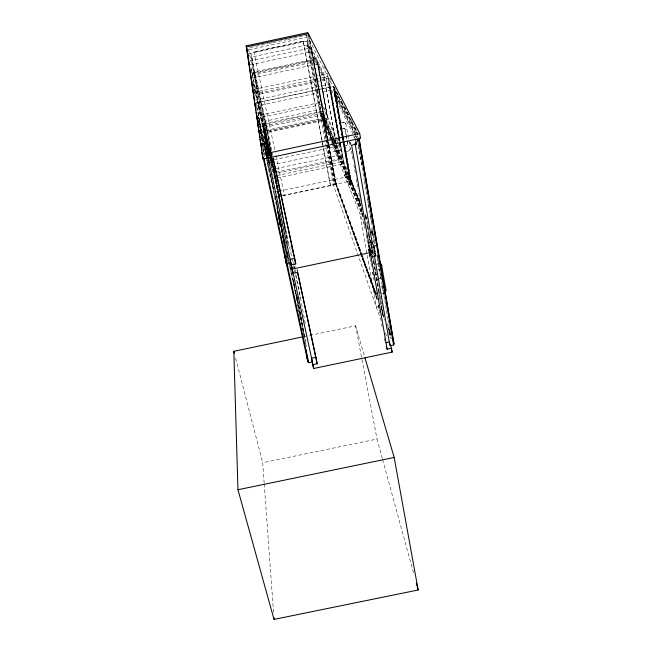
<?xml version="1.0" encoding="UTF-8"?>
<svg xmlns="http://www.w3.org/2000/svg" width="652" height="652" viewBox="0 0 652 652"><rect width="100%" height="100%" fill="white"/><g stroke="black" fill="none" stroke-linecap="round" stroke-linejoin="round"><path stroke-width="0.49" stroke-dasharray="3.26 2.44" d="M268.078 153.367L263.889 128.273L264.484 128.142L279.235 195.176L278.412 195.543L281.77 214.492M346.114 135.013L345.079 129.177L347.818 144.133L347.337 145.453L344.932 146.178L344.729 145.73L347.581 144.475L347.141 140.856M350.336 148.338L349.179 150.579L345.739 151.427L345.943 151.883L349.325 150.914L350.352 149.332L348.47 137.678M357.834 141.15L357.149 137.148L358.576 136.504M360.54 253.098L335.861 184.549L336.269 184.19L328.999 144.532M350.36 181.15L350.906 180.669L344.362 143.831M382.903 315.136L367.573 226.684L367.997 226.35L365.894 221.175M343.262 141.288L350.385 181.957L347.671 183.122L347.426 181.737C352.642 182.641 349.097 173.954 345.356 176.562L344.688 174.875L349.211 174.801L352.512 183.098L351.151 184.149L348.38 184.891L347.426 181.737M380.613 277.882L379.684 279.105M371.599 231.387L374.077 236.684M268.697 151.297L265.397 131.068L268.82 151.093M380.662 277.23L379.497 278.6M278.005 210.156L277.516 210.433L296.652 298.29L299.822 316.196M377.321 298.844L335.315 181.884L360.874 252.642M343.368 141.728L349.57 177.768L343.156 141.737M349.521 175.282L344.932 176.236L344.688 174.875M277.874 210.702L279.904 224.769M323.661 115.722L322.846 116.284L327.125 139.284M357.663 134.703L334.859 89.528L333.865 89.789L349.676 179.463L350.833 179.463L360.14 202.014M381.51 286.693L382.512 286.342M350.385 181.957L348.6 177.58L345.609 177.931L345.356 176.562M383.873 292.878L381.135 293.506M378.804 269.977L379.847 269.912M381.787 287.418L381.795 286.652M378.918 263.815L376.131 264.451M344.778 128.534L341.86 128.876L341.664 128.452L344.174 128.134L345.242 129.52M250.205 47.539L268.119 43.676M269.113 43.464L272.104 42.82M273.098 42.608L287.035 39.609M288.029 39.397L306.945 35.322L326.676 141.305M249.015 49.739L306.962 37.27M303.327 41.345L253.897 51.981L303.196 41.068L322.275 141.883M247.817 53.912L309.79 40.579L327.899 76.586L342.756 159.218L277.858 173.016M324.46 80.294L307.557 44.988L251.688 57.001L257.907 94.556L324.46 80.294L334.851 137.425M249.333 61.125L311.306 47.8L316.619 58.599L327.54 118.069L263.832 131.671L261.468 117.311L321.795 104.41L327.54 118.069M250.107 64.89L312.186 51.549L316.905 61.255L326.619 114.108L263.017 127.694L260.955 115.102L321.55 102.144L326.619 114.108M251.069 72.674L316.619 58.599M254.459 72.665L313.645 59.96L313.335 59.299L324.688 119.577L267.173 131.859L254.345 71.973L267.173 131.859M252.3 73.823L317.059 59.919L329.032 84.32L340.89 150.204L269.431 165.421M251.68 75.265L316.905 61.255M252.145 78.053L317.997 63.92L329.284 87.172L338.225 136.781M253.84 89.454L327.63 73.635L338.967 136.716M253.538 92.519L327.899 76.586M253.799 94.263L328.714 78.207L334.346 89.414L343.4 140.294M255.25 100.123L329.032 84.32M329.284 87.172L255.91 102.886L256.546 105.836M255.853 103.114L334.101 86.366M255.576 106.276L334.346 89.414M257.833 113.057L260.466 112.494M335.87 142.568L322.862 111.109L262.935 123.921L267.54 151.639M267.679 151.411L263.506 126.406L263.84 125.755L266.375 125.208L273.97 160.645M267.85 156.896L263.579 130.905L327.777 117.197L335.943 136.512M267.98 156.619L264.109 133.171L328.005 119.528L336.204 139.047M268.502 160.897L339.831 145.706L339.293 142.731M275.935 168.697L338.127 155.461L333.213 143.277M275.682 172.324L338.755 158.909L335.943 143.432M271.322 174.41L274.305 173.774M273.669 176.252L275.641 175.836M276.627 175.624L343.653 161.378L349.782 176.203L279.252 191.183M272.259 178.966L276.228 178.118M277.222 177.906L343.824 163.75L340.042 142.723M275.283 192.022L278.257 191.395M281.566 196.073L278.689 196.684L278.347 194.752L279.773 194.451M327.133 145.054L334.191 182.902L335.625 182.593L328.567 144.597M328.054 144.288L335.299 183.285L336.188 183.277L362.178 255.013M282.626 195.347L284.345 194.981L284.443 195.461L275.454 153.187M303.196 41.068L330.368 185.217L334.688 184.296L326.864 142.307M276.269 196.871L279.26 196.236M283.001 195.445L350.923 181.028L343.84 141.166M282.52 195.869L336.293 184.459L328.885 144.516M278.893 213.22L278.102 213.383L280.58 228.192M363.514 213.31L359.969 214.06L376.359 307.125L378.046 306.766M293.759 267.304L295.568 266.921M370.801 251.061L373.523 250.482M375.161 274.525L376.75 274.19M376.131 280.124L377.72 279.789M275.959 200.547L277.801 211.582L296.057 295.291L296.807 295.136M298.078 298.266L300.466 297.76L295.315 273.897M304.101 336.587L355.584 325.804L364.444 356.041M348.127 183.505L352.52 182.527M375.878 279.439L377.459 279.105M264.158 482.945L262.699 462.724L377.011 439.049L382.357 458.649M377.524 263.408L378.673 263.204M378.527 269.284L379.603 269.284M296.652 298.29L297.279 298.429L296.415 294.459M259.936 129.911L277.344 209.732L277.915 209.789M383.612 316.595L383.074 316.13M335.193 88.892L333.506 86.488L343.131 140.661M333.653 139.259L322.65 113.407L328.225 143.668M272.145 163.081L278.95 193.937L287.565 241.998M342.088 135.73L334.598 93.692L355.267 135.111M328.029 143.546L323.449 118.892L333.914 144.475M345.796 123.342L344.321 122.421L340.817 123.041L340.629 122.625L344.174 122.12L345.715 123.179L348.298 136.708M323.979 66.455L325.348 69.145M329.79 77.873L331.077 80.424M344.411 106.626L346.709 111.158M347.174 112.062L349.016 115.689M350.857 119.316L352.699 122.935M355.006 127.466L356.848 131.093M337.019 92.494L338.844 96.097M341.135 100.604L343.881 106.007M344.337 106.904L358.054 133.929M333.506 86.488L357.769 134.475M333.661 86.855L357.858 134.72M334.06 89.699L357.614 136.708M333.783 90.269L357.149 137.148M355.715 136.007L356.603 137.792M334.598 93.692L357.247 139.471L357.581 141.46M355.65 139.381L330.132 87.213L339.798 140.995M350.067 141.875L351.216 144.345M343.441 128.077L343.637 128.493M346.497 145.363L346.693 145.795M336.326 137.433L339.831 145.706M336.595 139.976L338.152 143.701M338.543 144.63L340.89 150.204M336.253 143.489L342.756 159.218M365.177 214.231L366.726 217.988M370.996 228.322L373.319 233.962M349.757 177.605L360.181 202.927M365.193 215.111L366.742 218.868M371.762 231.061L373.303 234.81M350.906 180.669L360.165 203.179M365.177 215.372L366.717 219.121M371.738 231.313L374.052 236.945M333.848 139.463L323.099 113.309L263.441 126.056L268.094 154.011M334.231 140.4L335.764 144.133M336.147 145.07L361.167 205.983M365.03 215.388L366.579 219.153M334.036 140.196L361.061 206.016M365.079 215.812L367.704 222.21M371.673 231.876L373.946 237.409M350.075 179.626L360.866 205.95M365.104 216.285L366.644 220.05M371.656 232.267L373.971 237.907M322.65 113.407L362.039 209.716M364.973 216.684L367.744 223.66M371.477 232.756L375.03 241.476M323.066 115.852L332.659 139.438M333.042 140.384L334.574 144.157M334.957 145.103L361.819 211.158M373.4 239.626L374.916 243.375M346.09 124.116L345.715 123.179M322.846 116.284L334.305 144.565M334.688 145.51L362.569 214.321M366.832 224.842L367.573 226.684M373.384 241.012L374.501 243.775M334.297 145.42L363.213 217.018M366.774 225.845L367.826 228.445L369.692 240.36M323.449 118.892L333.718 144.345M334.101 145.29L363.001 216.945L363.531 219.936M331.33 138.591L319.61 109.536L265.437 121.117L270.759 151.117M331.705 139.528L332.838 142.34M331.322 140.351L319.863 111.753L306.693 41.247L324.174 77.384L335.389 139.08M331.607 141.068L333.123 144.85M333.18 144.988L339.187 159.976L336.473 145.054M364.419 225.242L320.116 113.953L324.916 139.634M368.282 234.956L370.939 241.631M378.812 269.235L379.073 269.912M370.018 254.15L370.711 255.951M297.279 298.429L296.562 297.801L293.93 282.887M362.528 255.967L376.391 294.223L375.935 291.183M381.363 307.956L383.066 312.658M386.986 323.482L390.336 332.707M336.269 184.19L361.143 252.96M361.485 253.913L376.685 295.943M381.347 308.836L383.05 313.539L382.365 308.958M387.981 327.19L390.344 333.702M361.216 253.595L376.416 295.674M388.046 327.866L390.418 334.411M390.263 334.729L388.902 330.947L391.151 337.508M335.609 183.399L361.469 255.16M361.819 256.122L377.337 299.17M382.259 312.83L382.936 314.712M360.882 254.052L377.329 299.749M382.365 313.726L384.664 320.132M388.796 331.591L391.2 338.274M335.299 183.285L377.508 300.645M382.096 313.4L382.748 315.218M388.853 332.186L391.233 338.812M334.191 182.902L334.688 184.296M381.192 320.857L333.408 185.07L325.103 140.62M385.43 332.903L387.247 338.078M330.368 185.217L330.531 185.681L323.4 147.857M382.618 459.627L413.906 574.306M235.608 358.209L262.699 462.724M267.442 154.768L267.874 156.757M256.758 106.814L267.646 156.961M256.749 107.319L267.385 156.814M267.198 157.572L258.363 116.961L263.856 152.902M259.162 121.859L266.945 157.645M270.409 173.554L271.061 176.537M276.896 203.383L277.548 206.366M287.516 252.177L288.16 255.144M258.273 118.509L258.925 121.476M259.137 122.462L266.016 154.076M266.228 155.062L266.66 157.034M268.6 165.926L270.099 172.845M270.319 173.831L270.963 176.79M271.175 177.784L271.819 180.743M272.039 181.729L273.758 189.634M275.91 199.512L275.258 196.554L275.788 199.536M276.122 200.498L277.842 208.404L277.051 208.575L279.7 224.492M279.317 215.201L279.969 218.167M280.181 219.153L281.582 225.209M283.408 233.987L285.992 245.853M287.499 252.772L289.219 260.686M293.954 282.438L294.598 285.405M296.538 294.305L304.272 336.978M257.442 115.168L267.76 162.544M267.972 163.53L274.199 192.144M274.419 193.131L275.274 197.083M258.681 121.142L267.279 160.62M267.491 161.606L278.021 209.96M278.453 211.949L282.349 229.838M282.56 230.832L285.592 244.753M285.812 245.747L286.456 248.73M286.676 249.724L289.708 263.636M289.92 264.63L290.572 267.613M290.792 268.608L291.436 271.591M291.656 272.585L292.952 278.551M293.172 279.545L296.204 293.465M248.502 49.087L271.917 158.167M272.063 158.607L272.495 160.596M273.628 166.113L274.272 169.088M274.484 170.082L275.128 173.057M276.13 177.523L277.475 183.978M277.687 184.972L278.331 187.955M278.543 188.941L279.186 191.924M265.291 131.28L270.001 153.147M270.213 154.133L271.069 158.11M271.281 159.104L271.925 162.087M271.949 162.772L264.484 128.142L268.73 153.228M272.161 163.758L278.991 195.421L285.584 232.316M250.914 67.694L270.417 158.029M270.629 159.015L271.485 162.992M271.705 163.978L278.347 194.752M251.012 68.696L293.384 264.94M293.596 265.935L294.239 268.926M294.459 269.92L295.103 272.903M253.392 83.179L264.109 133.171M253.416 83.929L263.579 130.905M273.017 157.385L273.653 160.359M297.116 269.716L297.54 271.705M253.848 51.687L275.242 152.193M355.584 325.804L361.787 358.592M361.974 359.578L377.011 439.049M297.002 269.537L297.361 271.403M322.463 142.878L323.213 146.863M328.412 144.662L335.861 184.549M328.217 144.532L335.177 182.006M327.312 140.286L327.866 143.285M306.538 34.515L326.024 139.08M326.204 140.074L326.954 144.059M307.557 44.988L320.173 112.511L266.073 124.067L250.914 53.244L257.247 91.728L274.891 173.652L274.337 170.555M290.833 245.91L292.129 252.903M293.791 261.859L294.354 264.867M294.533 265.845L295.095 268.852M295.274 269.83L305.47 324.647M312.186 51.549L321.55 102.144M311.306 47.8L324.688 119.577M309.79 40.579L322.862 111.109M323.229 113.864L328.738 143.579L308.926 36.846M308.714 37.596L328.38 143.595M317.997 63.92L327.777 117.197M317.059 59.919L328.005 119.528M335.568 140.074L336.293 144.051M335.03 138.428L335.756 142.438M273.172 158.257L273.644 160.857M346.97 176.252L347.206 177.564M328.714 78.207L339.513 138.33M339.692 139.332L340.409 143.342M340.597 144.345L343.653 161.378M339.977 141.989L347.141 181.826M339.146 137.711L339.863 141.72M338.404 137.768L339.113 141.737M279.235 195.176L288.339 245.861M300.213 312.047L306.326 346.114M287.744 243L288.282 246.008M298.975 305.666L299.504 308.632M299.684 309.618L305.527 342.186M305.698 343.172L306.228 346.139M278.779 193.88L285.935 233.864M286.106 234.867L286.644 237.866M297.353 297.752L297.891 300.751M298.07 301.754L298.608 304.753M298.787 305.755L304.329 336.774M334.859 89.528L343.914 140.49M344.085 141.492L350.833 179.463M334.272 87.091L342.944 135.869M343.123 136.863L343.653 139.854M334.28 87.36L343.661 140.172M343.571 141.288L349.782 176.203M334.859 93.896L342.308 135.755M342.479 136.749L343.197 140.734M342.267 136.733L342.976 140.734M348.404 176.488L348.6 177.58M349.065 181.419L349.301 182.756M266.375 125.208L271.754 155.355M274.044 168.232L274.606 171.329M274.753 172.234L285.527 232.536M296.57 294.435L303.278 332.047M265.926 123.277L271.199 152.91M271.346 153.742L272.08 157.849M272.226 158.689L273.457 165.608M273.636 166.602L274.19 169.699M270.939 152.12L271.648 156.113M271.827 157.116L272.357 160.115M272.536 161.117L273.783 168.118M346.285 135.991L346.97 139.878M281.786 214.312L278.624 196.423L279.121 196.594L258.82 102.478L267.279 154.1M282.846 220.278L283.375 223.253M300.002 317.19L300.523 320.173M293.229 279.333L296.057 295.291M296.432 297.426L299.765 316.293M370.67 249.48L371.95 256.855M370.417 248.999L371.461 255.005M370.752 251.517L371.444 255.519M370.629 251.786L371.151 254.793M369.863 249.268L370.206 251.256M370.377 252.242L370.898 255.217M369.79 249.349L370.14 251.354M370.312 252.357L370.833 255.356M369.611 249.162L369.961 251.159M370.132 252.153L370.825 256.138M369.415 249.382L369.757 251.379M369.937 252.373L370.629 256.358M369.293 248.958L369.635 250.963M369.814 251.957L370.515 255.967M368.91 249.374L369.26 251.379M369.293 251.811L370.132 256.399M368.69 249.341L370.075 257.287M372.683 272.186L373.205 275.16M378.413 304.965L378.934 307.94M349.863 142.054L350.385 145.054M351.436 151.052L352.137 155.054M352.308 156.056L352.838 159.055M353.881 165.054L354.582 169.055M354.753 170.058L355.283 173.057M356.334 179.055L357.027 183.057M357.206 184.051L357.728 187.059M358.779 193.057L359.48 197.059M359.651 198.053L360.173 201.052M361.224 207.059L361.925 211.052M362.096 212.055L362.626 215.054M363.702 220.938L364.37 225.054M364.549 226.057L365.071 229.056M366.147 234.924L366.823 239.056M366.994 240.058L367.516 243.057M368.592 248.901L370.026 257.401M370.197 258.396L370.898 262.373M371.07 263.367L371.591 266.35M372.634 272.308L373.327 276.285M373.498 277.279L374.02 280.254M378.364 305.095L379.056 309.072M379.236 310.067L379.757 313.041M381.664 323.979L382.186 326.954M384.093 337.883L384.615 340.866M353.849 136.35L354.199 138.346M371.412 243.343L371.958 246.586M372.618 250.319L373.311 254.296M371.029 241.957L371.713 245.943M371.885 246.937L372.577 250.93M372.748 251.925L373.27 254.916M367.997 226.35L369.211 233.367M369.399 234.052L373.034 255.429M373.718 259.023L374.069 261.444M374.24 262.014L375.796 271.004M375.805 271.468L378.934 289.521M379.105 290.523L381.493 303.962M381.673 304.965L382.186 307.956M383.229 313.954L383.914 317.948M369.863 241.354L370.556 245.356M371.249 249.349L378.527 291.305M378.706 292.308L380.955 305.291M381.127 306.293L381.819 310.287M357.492 139.585L357.834 141.59M357.997 142.592L358.681 146.594M358.853 147.596L359.366 150.596M359.537 151.598L360.222 155.6M360.393 156.602L361.078 160.604M361.249 161.606L361.933 165.616M367.744 199.642L368.429 203.652M368.6 204.655L369.113 207.654M370.14 213.66L370.825 217.662M370.996 218.665L371.681 222.666M377.027 254.639L377.704 258.608M377.875 259.602L379.228 267.532M379.399 268.526L380.075 272.495M380.246 273.49L380.589 275.47M380.833 276.228L381.347 279.235M382.374 285.234L383.05 289.243M383.221 290.238L383.906 294.248M358.266 145.445L361.836 166.35M362.007 167.344L364.223 180.286M364.387 181.28L365.071 185.266M365.242 186.26L365.919 190.237M366.09 191.24L368.307 204.174M368.478 205.168L369.154 209.153M369.325 210.148L372.39 228.07M372.561 229.064L373.237 233.041M373.409 234.044L373.922 237.026M377.011 255.095L377.345 257.084M377.516 258.078L379.725 271.004M379.896 271.998L380.581 275.975M380.752 276.97L381.428 280.947M381.599 281.941L383.808 294.867M383.979 295.861L384.656 299.838M384.827 300.833L385.503 304.802M385.674 305.796L386.359 309.773M386.522 310.768L387.883 318.722M388.054 319.716L388.739 323.694M388.902 324.688L389.586 328.665M389.757 329.659L390.434 333.637M268.991 152.095L269.675 156.097M269.846 157.099L270.36 160.099M271.045 164.108L272.414 172.12M281.314 224.215L286.44 254.231M286.611 255.225L287.125 258.233M287.296 259.227L287.809 262.234M264.859 128.452L268.787 151.484M268.958 152.486L270.327 160.498M270.498 161.5L271.688 168.509M281.265 224.647L286.375 254.639M286.546 255.641L287.059 258.64M268.868 152.291L269.545 156.293M269.716 157.295L270.23 160.294M280.825 222.495L286.261 254.427M279.349 214.997L279.855 217.964M280.026 218.95L285.389 250.539M268.901 154.231L269.578 158.24M278.616 211.427L279.129 214.41M279.227 215.193L285.03 249.284M278.551 212.324L283.416 241.11M283.579 242.104L284.248 246.073M278.51 212.381L283.375 241.224M263.84 125.755L268.225 151.818M268.396 152.821L269.072 156.83M277.344 205.95L277.85 208.958M278.355 211.965L283.416 242.014M268.249 154.369L268.583 156.374L267.842 152.413M275.185 196.423L277.516 210.433M277.344 209.732L280.148 226.594M267.703 152.625L268.363 156.586M259.097 120.563L263.954 152.193M263.913 153.407L264.516 157.352M253.498 86.993L254.101 90.962M254.247 91.956L254.549 93.945M259.969 130.587L261.183 138.615M262.397 146.643L262.699 148.648M264.231 483.955L273.514 612.326"/><path stroke-width="0.98" d="M262.96 156.879L286.269 263.302L287.125 264.052L286.538 264.541L307.915 361.942L308.746 362.691L312.398 361.925L268.094 157.751M381.502 264.647L385.911 289.732L385.617 290.825M385.519 291.713L385.911 289.732M376.595 243.864L377.353 245.706L394.044 343.946L393.604 344.965L389.937 345.731L374.378 255.454M359.016 137.816L377.141 244.451L376.669 245.486L377.353 245.706M246.203 45.86L307.785 32.6L359.733 133.578L360.54 138.346L263.066 159.104L246.203 45.86L247.483 51.81M262.031 154.394L359.733 133.578M267.931 158.069L268.95 162.764L273.807 161.729L295.739 263.946L291.134 264.916L292.952 273.31L297.54 272.34L317.174 363.816L312.805 364.729L313.62 368.502L392.186 352.104L391.526 348.29L389.285 341.95L385.829 342.675M355.65 139.381L356.465 144.125L351.599 145.168L369.578 248.371L374.199 247.401L375.658 255.886L371.061 256.855L387.149 349.203L391.526 348.29M273.864 161.346L294.688 258.42L290.148 259.382L291.134 264.916M368.429 242.862L372.08 242.096L374.199 247.401M287.125 264.052L290.979 263.237M372.805 246.301L376.669 245.486M365.014 357.989L394.167 457.459L418.176 589.987L274.027 619.4L237.964 489.742L233.823 351.306L303.115 336.791M297.752 272.699L315.902 357.288L311.591 358.184L312.805 364.729M237.964 489.742L394.167 457.459M379.912 263.734L381.485 264.598M379.708 263.229L381.07 264.019L381.779 265.323M355.674 142.486L356.465 144.125M376.367 242.568L377.141 244.451M373.808 248.82L374.933 251.648L292.047 269.121L290.979 263.131M374.59 253.188L375.658 255.886M368.551 245.714L369.578 248.371M392.675 339.17L393.343 341.02L383.132 280.955M393.368 342.088L394.044 343.946M391.51 350.181L392.186 352.104M386.212 346.481L387.149 349.203M416.31 583.124L418.176 589.987M233.823 351.306L234.329 353.278M264.019 158.615L308.746 362.691M253.286 91.647L252.854 89.666L254.582 101.378M254.867 103.326L255.299 105.298M247.475 52.136L246.366 47.009L308.331 33.676L308.893 36.667M315.902 357.288L317.174 363.816M294.688 258.42L295.739 263.946M312.324 361.526L313.62 368.502M291.949 267.679L292.952 273.31M305.804 350.002L306.155 351.99M306.513 353.987L307.915 361.942M305.739 350.059L306.09 352.047M306.44 354.028L307.32 358.999M355.055 143.342L372.284 243.302M358.453 138.477L393.604 344.965M358.91 138.509L360.613 148.501M360.955 150.506L376.253 240.482M377.345 246.921L382.797 278.958M285.682 258.787L286.839 265.69M285.543 258.575L286.538 264.541M284.94 255.364L286.269 263.302M284.337 252.348L285.657 260.311M268.38 159.275L268.95 162.764M247.817 53.912L248.11 55.885M248.404 57.865L248.697 59.845M249.137 62.82L249.431 64.801M250.458 71.728L250.751 73.709M251.778 80.636L252.071 82.617M252.365 84.597L252.658 86.577M257.613 120.726L257.915 122.739M260.882 142.821L261.175 144.825M256.798 116.154L257.238 119.161M257.532 121.166L257.825 123.179M258.127 125.184L258.567 128.191L257.483 121.125M258.86 130.196L259.154 132.201M259.455 134.206L259.895 137.222M260.189 139.226L260.49 141.231M260.784 143.236L261.077 145.241M261.37 147.246L261.819 150.262M262.112 152.266L262.406 154.271M247.051 50.163L252.715 88.672M254.834 103.138L255.274 106.137M255.576 108.134L255.869 110.131M256.163 112.128L257.19 119.129M258.803 130.123L259.097 132.12M259.537 135.119L259.83 137.116M260.124 139.112L260.425 141.117M260.718 143.114L261.159 146.113M261.452 148.11L261.745 150.107M262.039 152.112L263.066 159.104M273.881 617.379L274.027 619.4"/></g></svg>
